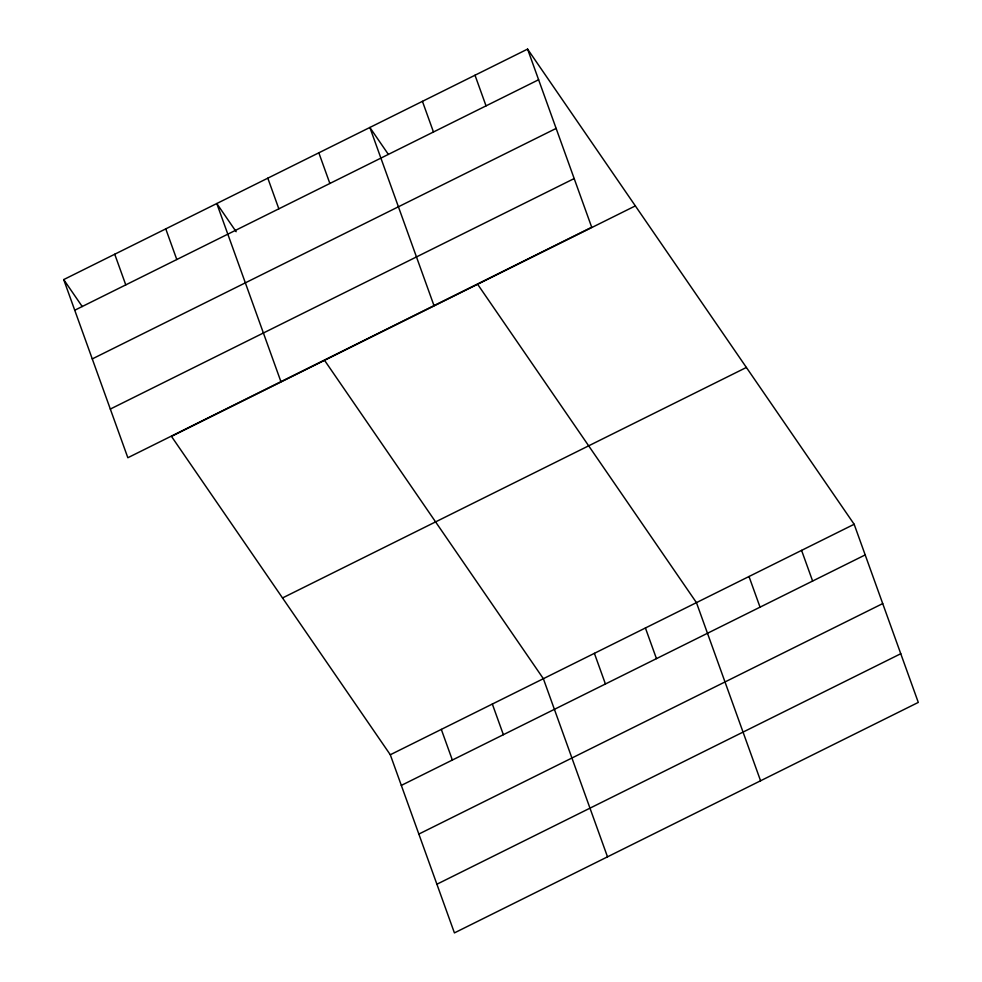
<?xml version="1.0" encoding="UTF-8"?>
<svg xmlns="http://www.w3.org/2000/svg" width="982" height="982" viewBox="0 0 982 982"><rect width="100%" height="100%" fill="white"/><g stroke="black" fill="none" stroke-linecap="round" stroke-linejoin="round"><path stroke-width="1.47" d="M527.58 49.1L591.704 227.247L127.844 457.735L63.707 279.588L527.58 49.1L854.156 524.265L918.293 702.412L454.421 932.9L390.296 754.753L171.482 436.401L635.342 205.901M74.742 310.238L538.602 79.751M92.271 358.909L556.131 128.421M110.315 409.064L574.188 178.564M282.521 597.952L746.381 367.464M390.296 754.753L854.156 524.265M401.319 785.404L865.191 554.916M418.848 834.074L882.708 603.586M436.904 884.23L900.764 653.73M388.381 154.419L369.858 127.464L433.995 305.611M477.633 284.277L696.447 602.629L760.571 780.776M236.146 231.703L216.789 203.532L280.926 381.667M324.551 360.333L543.365 678.697L607.502 856.832M63.707 279.588L82.23 306.544M801.582 550.386L812.617 581.037M749.008 576.508L760.043 607.158M475.006 75.221L486.041 105.872M645.419 627.989L656.455 658.627M422.432 101.342L433.467 131.993M594.392 653.337L605.428 683.988M318.831 152.824L329.866 183.462M492.338 704.045L503.373 734.696M267.816 178.172L278.839 208.822M441.311 729.405L452.346 760.043M165.762 228.88L176.797 259.53M114.734 254.24L125.77 284.878"/></g></svg>
